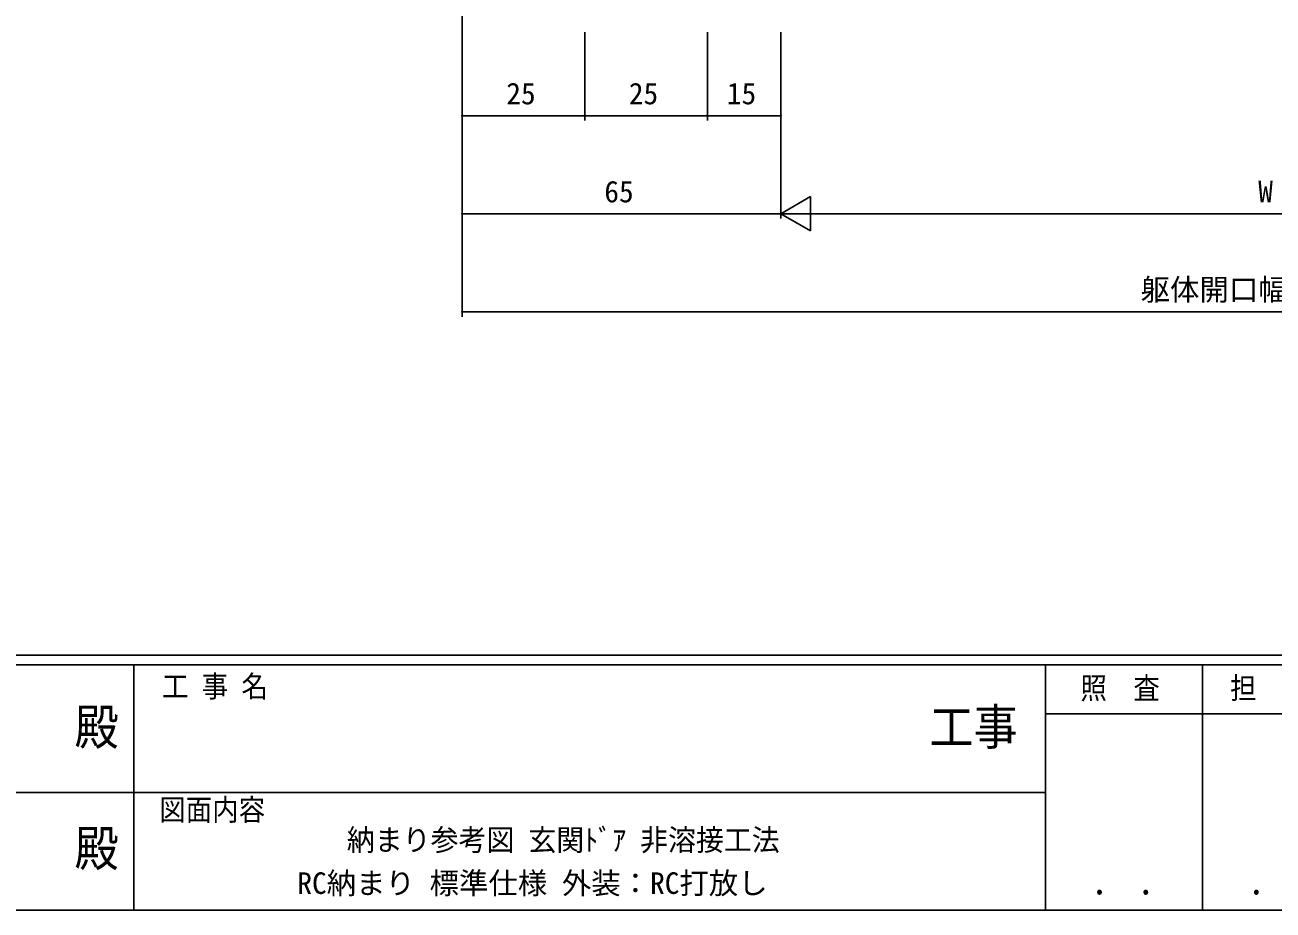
# Model space of a CAD drawing. Units: millimetres, scale not verified. Extents: x -1509 to 567, y -403 to 403.
# Drawn here: x -34.9 to 219.7, y -403 to -222.5 of the extents above; entities that cross this region are included whole.
import ezdxf
from ezdxf.enums import TextEntityAlignment as Align

# ---------------------------------------------------------------- set-up
doc = ezdxf.new("R2010")
doc.units = ezdxf.units.MM
doc.header["$LTSCALE"] = 2
for name, color, linetype in [('0-1_USER1', 3, 'Continuous'), ('0-5_YKK_D', 6, 'Continuous'), ('0-6_YKK_ZWAK', 7, 'Continuous')]:
    doc.layers.add(name, color=color, linetype=linetype)
doc.styles.add('ＭＳ ゴシック', font='')
doc.styles.get('ＭＳ ゴシック').set_extended_font_data('MS Gothic')

msp = doc.modelspace()

# ---------------------------------------------------------------- linework, layer by layer
at = {"layer": '0-5_YKK_D'}
for p, q in [((54.292, -214), (54.292, -282)), ((54.292, -224), (54.292, -242)), ((54.292, -224), (54.292, -262)), ((79.3, -224), (79.3, -242)), ((79.3, -224), (79.3, -242)), ((104.3, -224), (104.3, -242)), ((104.3, -224), (104.3, -242)), ((119.3, -224), (119.3, -242)), ((119.3, -224), (119.3, -262)), ((119.3, -224), (119.3, -262)), ((79.3, -241), (54.292, -241)), ((104.3, -241), (79.3, -241)), ((104.3, -241), (119.3, -241)), ((119.3, -261), (125.362, -257.5)), ((125.362, -264.5), (125.362, -257.5)), ((54.292, -261), (119.3, -261)), ((119.3, -261), (125.362, -264.5)), ((119.3, -261), (131.425, -261)), ((126.3, -261), (310.3, -261)), ((54.292, -281), (382.3, -281))]:
    msp.add_line(p, q, dxfattribs=at)
for centre, start, end in [((54.292, -241), 0, 180), ((54.292, -241), 180, 0), ((79.3, -241), 0, 180), ((79.3, -241), 0, 180), ((79.3, -241), 180, 0), ((79.3, -241), 180, 0), ((104.3, -241), 0, 180), ((104.3, -241), 0, 180), ((104.3, -241), 180, 0), ((104.3, -241), 180, 0), ((119.3, -241), 0, 180), ((119.3, -241), 180, 0), ((54.292, -261), 0, 180), ((54.292, -261), 180, 0), ((54.292, -281), 0, 180), ((54.292, -281), 180, 0)]:
    msp.add_arc(centre, 0.106, start, end, dxfattribs=at)
at = {"layer": '0-6_YKK_ZWAK'}
for p, q in [((537.3, -351), (-562.7, -351)), ((483.3, -353), (-562.7, -353)), ((-12.7, -353), (-12.7, -403)), ((173.3, -353), (173.3, -403)), ((205.3, -353), (205.3, -403)), ((270.706, -362.999), (173.3, -362.999)), ((-194.7, -378.999), (-10.7, -378.999)), ((-10.7, -378.999), (173.3, -378.999)), ((-562.7, -403), (483.3, -403))]:
    msp.add_line(p, q, dxfattribs=at)

# ---------------------------------------------------------------- texts
at = {"layer": '0-1_USER1', "style": 'ＭＳ ゴシック', "width": 0.95}
msp.add_text('納まり参考図 玄関ﾄﾞｱ 非溶接工法', height=4.399, dxfattribs=at).set_placement((30.73, -392.213), align=Align.BOTTOM_LEFT)
at = {"layer": '0-1_USER1', "style": 'ＭＳ ゴシック'}
msp.add_text('RC納まり 標準仕様 外装：RC打放し', height=4.399, dxfattribs=at).set_placement((20.639, -401.035), align=Align.BOTTOM_LEFT)
at = {"layer": '0-5_YKK_D', "style": 'ＭＳ ゴシック'}
for s, p in [('25', (63.276, -240)), ('25', (88.28, -240)), ('15', (108.28, -240)), ('65', (83.276, -260)), ('W', (216.7, -260)), ('躯体開口幅=W+130', (192.696, -280))]:
    msp.add_text(s, height=4.399, dxfattribs=at).set_placement(p, align=Align.BOTTOM_LEFT)
at = {"layer": '0-6_YKK_ZWAK', "style": 'ＭＳ ゴシック', "width": 0.9}
for s, height, p in [('工 事 名', 4.399, (-6.968, -360.904)), ('照  査', 4.399, (180.427, -361.258)), ('担  当', 4.399, (210.949, -361.258)), ('殿', 7.331, (-24.817, -371.509)), ('工事', 7.331, (149.631, -371.509)), ('図面内容', 4.399, (-7.532, -386.069)), ('殿', 7.331, (-24.817, -396.254)), (' ． ．', 5.132, (179.664, -401.494)), (' ． ．', 5.132, (211.664, -401.494))]:
    msp.add_text(s, height=height, dxfattribs=at).set_placement(p, align=Align.BOTTOM_LEFT)

doc.saveas('drawing.dxf')
